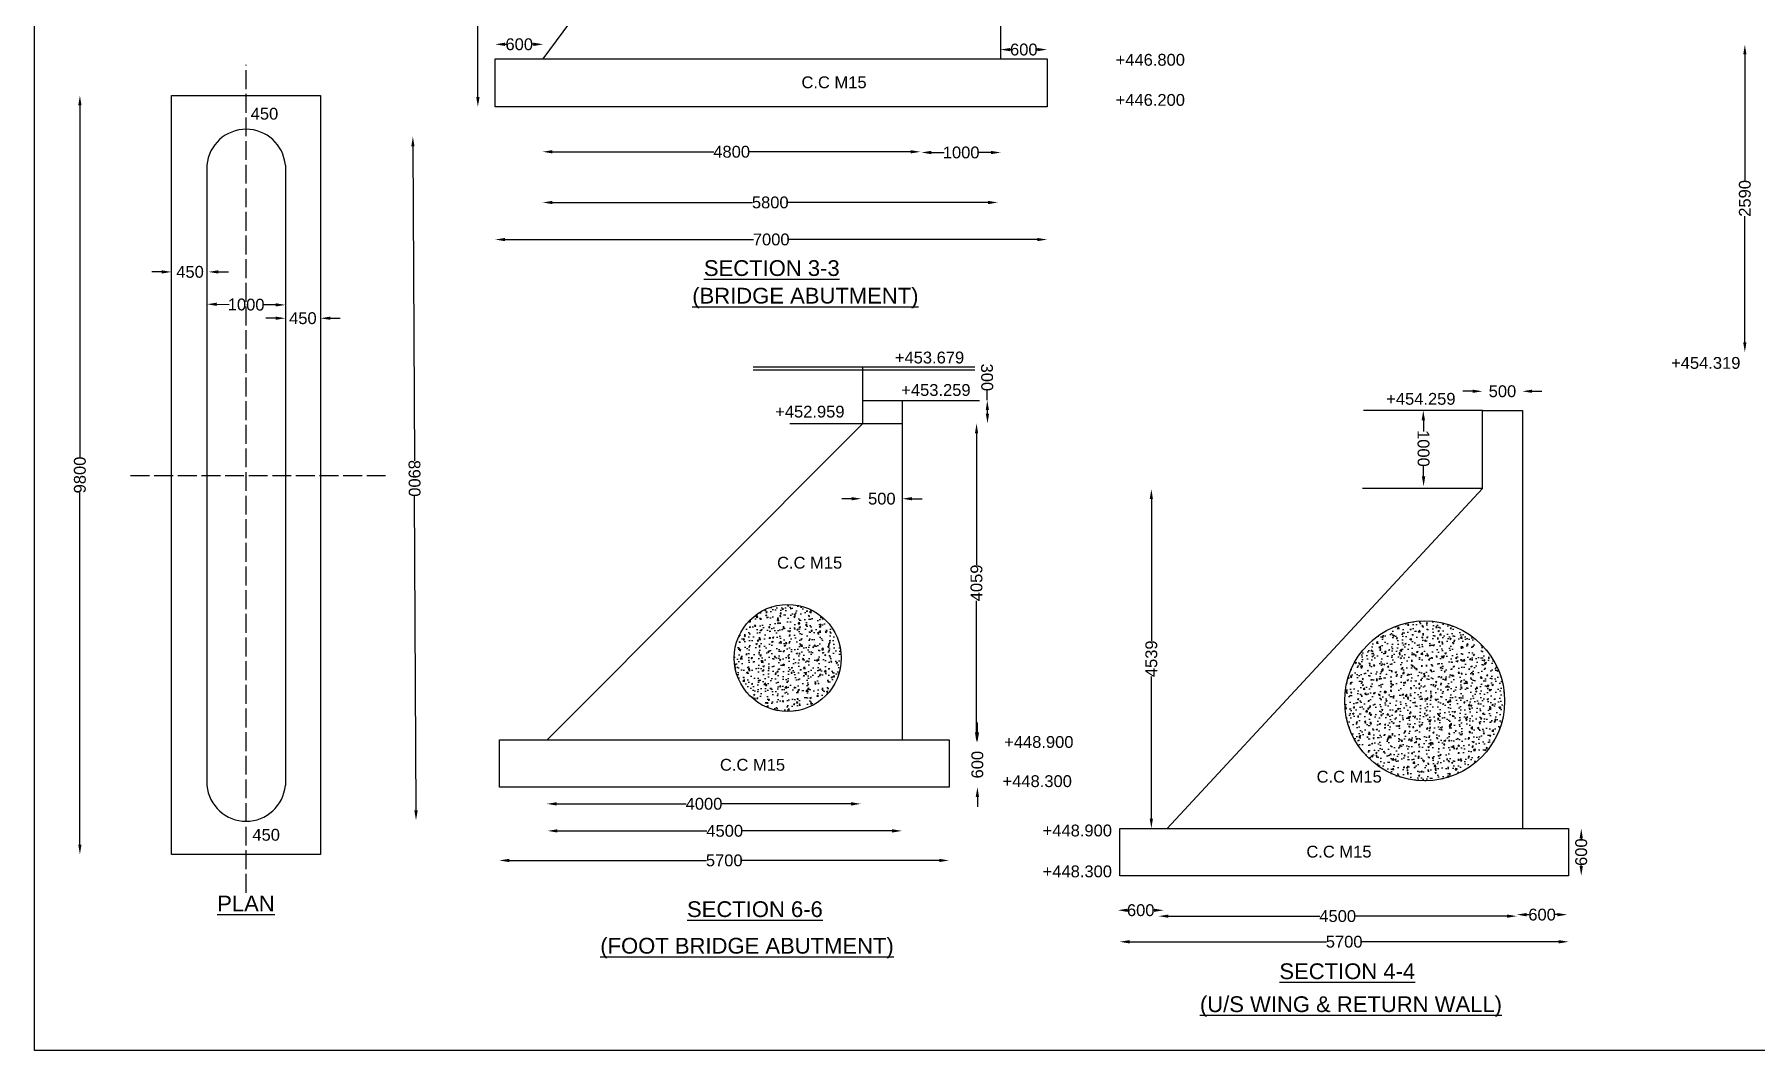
# Model space of a CAD drawing. Header units: millimetres. Extents: x 486 to 39860, y 1728 to 27070.
# Drawn here: x 486 to 22343, y 1728 to 14621 of the extents above; entities that cross this region are included whole.
import ezdxf

# ---------------------------------------------------------------- set-up
doc = ezdxf.new("R2010")
doc.units = ezdxf.units.MM
doc.header["$MEASUREMENT"] = 0
doc.linetypes.add('ACAD_ISO02W100', pattern=[15, 12, -3])
for name, color, linetype in [('DIMENSION', 7, 'Continuous'), ('DRAWING', 7, 'Continuous'), ('TEXT', 7, 'Continuous')]:
    doc.layers.add(name, color=color, linetype=linetype)
doc.styles.get("Standard").update_dxf_attribs({"font": 'arial.ttf'})
doc.dimstyles.get("Standard").update_dxf_attribs({"dimtxt": 150, "dimasz": 125, "dimexe": 0.18, "dimexo": 0.0625, "dimgap": 0.09, "dimtad": 0, "dimdec": 0, "dimzin": 0, "dimdsep": 46, "dimtxsty": 'Standard', "dimcen": 0.09, "dimse1": 1, "dimse2": 1, "dimadec": 0, "dimazin": 0, "dimtfac": 1, "dimtdec": 0, "dimtofl": 0, "dimtmove": 0, "dimatfit": 3, "dimfxl": 1, "dimtolj": 1, "dimtzin": 0, "dimarcsym": 0})
pattern_1 = [(50, (0, 0), (179.315, -15.688), [18.75, -206.25]), (355, (0, 0), (-34.6878, 188.048), [15, -165]), (100.4514, (14.94, -1.3), (144.6273, 172.3599), [15.935, -175.2855]), (46.1842, (0, 50), (266.8103, -41.3798), [28.125, -309.375]), (96.6356, (22.23, 46.55), (233.6657, 243.5295), [23.9026, -262.9282]), (351.1842, (0, 50), (233.6655, 243.5297), [22.5, -247.5]), (21, (25, 37.5), (149.2268, -100.6547), [18.75, -206.25]), (326, (25, 37.5), (60.8288, 181.2875), [15, -165]), (71.4514, (37.44, 29.11), (210.0557, 80.6326), [15.935, -175.2855]), (37.5, (0, 0), (3.03996, 83.22346), [0, -163, 0, -167.5, 0, -165.625]), (7.5, (0, 0), (65.7674, 98.60293), [0, -95.5, 0, -159.25, 0, -63.125]), (327.5, (-55.75, 0), (133.4556, -5.63872), [0, -62.5, 0, -195, 0, -258.75]), (317.5, (-80.75, 0), (145.79654, 25.02625), [0, -81.25, 0, -129.5, 0, -183.75])]

# ---------------------------------------------------------------- blocks, each defined once
blk = doc.blocks.new('*D30')
at = {"layer": 'Defpoints', "color": 0, "transparency": 16777216}
for p in [(6334, 13702), (13339, 13702), (13339, 12019)]:
    blk.add_point(p, dxfattribs=at)
at = {"layer": 'DIMENSION', "color": 0, "lineweight": -2, "transparency": 16777216}
for p, q in [((6459, 12019), (9614, 12019)), ((13214, 12019), (10060, 12019))]:
    blk.add_line(p, q, dxfattribs=at)
at = {"layer": 'DIMENSION', "color": 0, "transparency": 16777216}
for points in [[(6459, 12039), (6459, 11998), (6334, 12019)], [(13214, 12039), (13214, 11998), (13339, 12019)]]:
    blk.add_solid(points, dxfattribs=at)
at = {"layer": 'DIMENSION', "color": 0, "transparency": 16777216, "insert": (9837, 12019), "char_height": 150, "attachment_point": 5}
blk.add_mtext('\\A1;7000', dxfattribs=at)
blk = doc.blocks.new('*D31')
at = {"layer": 'Defpoints', "color": 0, "transparency": 16777216}
for p in [(6936, 12528), (12714, 12528), (12714, 12489)]:
    blk.add_point(p, dxfattribs=at)
at = {"layer": 'DIMENSION', "color": 0, "lineweight": -2, "transparency": 16777216}
for p, q in [((7061, 12489), (9601, 12489)), ((12589, 12489), (10049, 12489))]:
    blk.add_line(p, q, dxfattribs=at)
at = {"layer": 'DIMENSION', "color": 0, "transparency": 16777216}
for points in [[(7061, 12510), (7061, 12468), (6936, 12489)], [(12589, 12510), (12589, 12468), (12714, 12489)]]:
    blk.add_solid(points, dxfattribs=at)
at = {"layer": 'DIMENSION', "color": 0, "transparency": 16777216, "insert": (9825, 12489), "char_height": 150, "attachment_point": 5}
blk.add_mtext('\\A1;5800', dxfattribs=at)
blk = doc.blocks.new('*D32')
at = {"layer": 'Defpoints', "color": 0, "transparency": 16777216}
for p in [(6936, 13123), (11733, 13132), (11733, 13123)]:
    blk.add_point(p, dxfattribs=at)
at = {"layer": 'DIMENSION', "color": 0, "lineweight": -2, "transparency": 16777216}
for p, q in [((7061, 13132), (9108, 13132)), ((11608, 13132), (9562, 13132))]:
    blk.add_line(p, q, dxfattribs=at)
at = {"layer": 'DIMENSION', "color": 0, "transparency": 16777216}
for points in [[(7061, 13153), (7061, 13112), (6936, 13132)], [(11608, 13153), (11608, 13112), (11733, 13132)]]:
    blk.add_solid(points, dxfattribs=at)
at = {"layer": 'DIMENSION', "color": 0, "transparency": 16777216, "insert": (9335, 13132), "char_height": 150, "attachment_point": 5}
blk.add_mtext('\\A1;4800', dxfattribs=at)
blk = doc.blocks.new('*D33')
at = {"layer": 'Defpoints', "color": 0, "transparency": 16777216}
for p in [(12752, 13123), (11743, 13094), (12752, 13094)]:
    blk.add_point(p, dxfattribs=at)
at = {"layer": 'DIMENSION', "color": 0, "lineweight": -2, "transparency": 16777216}
for p, q in [((11868, 13123), (12031, 13123)), ((12627, 13123), (12464, 13123))]:
    blk.add_line(p, q, dxfattribs=at)
at = {"layer": 'DIMENSION', "color": 0, "transparency": 16777216}
for points in [[(11868, 13144), (11868, 13102), (11743, 13123)], [(12627, 13144), (12627, 13102), (12752, 13123)]]:
    blk.add_solid(points, dxfattribs=at)
at = {"layer": 'DIMENSION', "color": 0, "transparency": 16777216, "insert": (12248, 13123), "char_height": 150, "attachment_point": 5}
blk.add_mtext('\\A1;1000', dxfattribs=at)
blk = doc.blocks.new('*D34')
at = {"layer": 'Defpoints', "color": 0, "transparency": 16777216}
for p in [(13339, 14429), (12746, 14311), (13339, 14311)]:
    blk.add_point(p, dxfattribs=at)
at = {"layer": 'DIMENSION', "color": 0, "lineweight": -2, "transparency": 16777216}
for p, q in [((12871, 14429), (12877, 14429)), ((13214, 14429), (13209, 14429))]:
    blk.add_line(p, q, dxfattribs=at)
at = {"layer": 'DIMENSION', "color": 0, "transparency": 16777216}
for points in [[(12871, 14450), (12871, 14408), (12746, 14429)], [(13214, 14450), (13214, 14408), (13339, 14429)]]:
    blk.add_solid(points, dxfattribs=at)
at = {"layer": 'DIMENSION', "color": 0, "transparency": 16777216, "insert": (13043, 14429), "char_height": 150, "attachment_point": 5}
blk.add_mtext('\\A1;600', dxfattribs=at)
blk = doc.blocks.new('*D35')
at = {"layer": 'Defpoints', "color": 0, "transparency": 16777216}
for p in [(6944, 14496), (6334, 14311), (6944, 14311)]:
    blk.add_point(p, dxfattribs=at)
at = {"layer": 'DIMENSION', "color": 0, "lineweight": -2, "transparency": 16777216}
for p, q in [((6459, 14496), (6473, 14496)), ((6819, 14496), (6805, 14496))]:
    blk.add_line(p, q, dxfattribs=at)
at = {"layer": 'DIMENSION', "color": 0, "transparency": 16777216}
for points in [[(6459, 14517), (6459, 14475), (6334, 14496)], [(6819, 14517), (6819, 14475), (6944, 14496)]]:
    blk.add_solid(points, dxfattribs=at)
at = {"layer": 'DIMENSION', "color": 0, "transparency": 16777216, "insert": (6639, 14496), "char_height": 150, "attachment_point": 5}
blk.add_mtext('\\A1;600', dxfattribs=at)
blk = doc.blocks.new('*D36')
at = {"layer": 'Defpoints', "color": 0, "transparency": 16777216}
for p in [(6114, 21744), (6334, 21744), (6334, 13702)]:
    blk.add_point(p, dxfattribs=at)
at = {"layer": 'DIMENSION', "color": 0, "lineweight": -2, "transparency": 16777216}
for p, q in [((6114, 21619), (6114, 17948)), ((6114, 13827), (6114, 17499))]:
    blk.add_line(p, q, dxfattribs=at)
at = {"layer": 'DIMENSION', "color": 0, "transparency": 16777216}
for points in [[(6093, 21619), (6135, 21619), (6114, 21744)], [(6093, 13827), (6135, 13827), (6114, 13702)]]:
    blk.add_solid(points, dxfattribs=at)
at = {"layer": 'DIMENSION', "color": 0, "transparency": 16777216, "insert": (6114, 17723), "char_height": 150, "attachment_point": 5, "rotation": 90}
blk.add_mtext('\\A1;8059', dxfattribs=at)
blk = doc.blocks.new('*D41')
at = {"layer": 'Defpoints', "color": 0, "transparency": 16777216}
for p in [(2224, 13847), (1063, 4215), (2224, 4215)]:
    blk.add_point(p, dxfattribs=at)
at = {"layer": 'DIMENSION', "color": 0, "lineweight": -2, "transparency": 16777216}
for p, q in [((1063, 13722), (1063, 9255)), ((1063, 4340), (1063, 8807))]:
    blk.add_line(p, q, dxfattribs=at)
at = {"layer": 'DIMENSION', "color": 0, "transparency": 16777216}
for points in [[(1042, 13722), (1083, 13722), (1063, 13847)], [(1042, 4340), (1083, 4340), (1063, 4215)]]:
    blk.add_solid(points, dxfattribs=at)
at = {"layer": 'DIMENSION', "color": 0, "transparency": 16777216, "insert": (1063, 9031), "char_height": 150, "attachment_point": 5, "rotation": 90}
blk.add_mtext('\\A1;9800', dxfattribs=at)
blk = doc.blocks.new('*D42')
at = {"layer": 'Defpoints', "color": 0, "transparency": 16777216}
for p in [(3173, 13316), (3214, 4639), (5329, 4649)]:
    blk.add_point(p, dxfattribs=at)
at = {"layer": 'DIMENSION', "color": 0, "lineweight": -2, "transparency": 16777216}
for p, q in [((5289, 13201), (5308, 9212)), ((5329, 4774), (5310, 8764))]:
    blk.add_line(p, q, dxfattribs=at)
at = {"layer": 'DIMENSION', "color": 0, "transparency": 16777216}
for points in [[(5310, 13201), (5269, 13201), (5289, 13326)], [(5350, 4774), (5308, 4774), (5329, 4649)]]:
    blk.add_solid(points, dxfattribs=at)
at = {"layer": 'DIMENSION', "color": 0, "transparency": 16777216, "insert": (5309, 8988), "char_height": 150, "attachment_point": 5, "rotation": 270.2675}
blk.add_mtext('\\A1;8900', dxfattribs=at)
blk = doc.blocks.new('*D43')
at = {"layer": 'Defpoints', "color": 0, "transparency": 16777216}
for p in [(2697, 11608), (2224, 11579), (2697, 11579)]:
    blk.add_point(p, dxfattribs=at)
at = {"layer": 'DIMENSION', "color": 0, "lineweight": -2, "transparency": 16777216}
for p, q in [((2099, 11608), (1974, 11608)), ((2822, 11608), (2947, 11608))]:
    blk.add_line(p, q, dxfattribs=at)
at = {"layer": 'DIMENSION', "color": 0, "transparency": 16777216}
for points in [[(2099, 11629), (2099, 11587), (2224, 11608)], [(2822, 11629), (2822, 11587), (2697, 11608)]]:
    blk.add_solid(points, dxfattribs=at)
at = {"layer": 'DIMENSION', "color": 0, "transparency": 16777216, "insert": (2461, 11608), "char_height": 150, "attachment_point": 5}
blk.add_mtext('\\A1;450', dxfattribs=at)
blk = doc.blocks.new('*D44')
at = {"layer": 'Defpoints', "color": 0, "transparency": 16777216}
for p in [(2675, 11159), (3671, 11189), (3671, 11149)]:
    blk.add_point(p, dxfattribs=at)
at = {"layer": 'DIMENSION', "color": 0, "lineweight": -2, "transparency": 16777216}
for p, q in [((2801, 11197), (2957, 11196)), ((3546, 11190), (3390, 11191))]:
    blk.add_line(p, q, dxfattribs=at)
at = {"layer": 'DIMENSION', "color": 0, "transparency": 16777216}
for points in [[(2801, 11218), (2800, 11176), (2676, 11198)], [(3546, 11211), (3546, 11169), (3671, 11189)]]:
    blk.add_solid(points, dxfattribs=at)
at = {"layer": 'DIMENSION', "color": 0, "transparency": 16777216, "insert": (3173, 11193), "char_height": 150, "attachment_point": 5, "rotation": 359.4291}
blk.add_mtext('\\A1;1000', dxfattribs=at)
blk = doc.blocks.new('*D45')
at = {"layer": 'Defpoints', "color": 0, "transparency": 16777216}
for p in [(3671, 11020), (4116, 11020), (4116, 11020)]:
    blk.add_point(p, dxfattribs=at)
at = {"layer": 'DIMENSION', "color": 0, "lineweight": -2, "transparency": 16777216}
for p, q in [((3546, 11020), (3421, 11020)), ((4241, 11020), (4366, 11020))]:
    blk.add_line(p, q, dxfattribs=at)
at = {"layer": 'DIMENSION', "color": 0, "transparency": 16777216}
for points in [[(3546, 11041), (3546, 11000), (3671, 11020)], [(4241, 11041), (4241, 11000), (4116, 11020)]]:
    blk.add_solid(points, dxfattribs=at)
at = {"layer": 'DIMENSION', "color": 0, "transparency": 16777216, "insert": (3893, 11020), "char_height": 150, "attachment_point": 5}
blk.add_mtext('\\A1;450', dxfattribs=at)
blk = doc.blocks.new('*D46')
at = {"layer": 'Defpoints', "color": 0, "transparency": 16777216}
for p in [(6387, 5070), (12094, 5070), (12094, 4140)]:
    blk.add_point(p, dxfattribs=at)
at = {"layer": 'DIMENSION', "color": 0, "lineweight": -2, "transparency": 16777216}
for p, q in [((6512, 4140), (9017, 4140)), ((11969, 4140), (9464, 4140))]:
    blk.add_line(p, q, dxfattribs=at)
at = {"layer": 'DIMENSION', "color": 0, "transparency": 16777216}
for points in [[(6512, 4161), (6512, 4119), (6387, 4140)], [(11969, 4161), (11969, 4119), (12094, 4140)]]:
    blk.add_solid(points, dxfattribs=at)
at = {"layer": 'DIMENSION', "color": 0, "transparency": 16777216, "insert": (9241, 4140), "char_height": 150, "attachment_point": 5}
blk.add_mtext('\\A1;5700', dxfattribs=at)
blk = doc.blocks.new('*D47')
at = {"layer": 'Defpoints', "color": 0, "transparency": 16777216}
for p in [(6999, 5070), (11496, 5070), (11496, 4515)]:
    blk.add_point(p, dxfattribs=at)
at = {"layer": 'DIMENSION', "color": 0, "lineweight": -2, "transparency": 16777216}
for p, q in [((7124, 4515), (9020, 4515)), ((11371, 4515), (9474, 4515))]:
    blk.add_line(p, q, dxfattribs=at)
at = {"layer": 'DIMENSION', "color": 0, "transparency": 16777216}
for points in [[(7124, 4536), (7124, 4494), (6999, 4515)], [(11371, 4536), (11371, 4494), (11496, 4515)]]:
    blk.add_solid(points, dxfattribs=at)
at = {"layer": 'DIMENSION', "color": 0, "transparency": 16777216, "insert": (9247, 4515), "char_height": 150, "attachment_point": 5}
blk.add_mtext('\\A1;4500', dxfattribs=at)
blk = doc.blocks.new('*D48')
at = {"layer": 'Defpoints', "color": 0, "transparency": 16777216}
for p in [(6991, 5070), (10976, 5070), (10976, 4858)]:
    blk.add_point(p, dxfattribs=at)
at = {"layer": 'DIMENSION', "color": 0, "lineweight": -2, "transparency": 16777216}
for p, q in [((7116, 4858), (8757, 4858)), ((10851, 4858), (9210, 4858))]:
    blk.add_line(p, q, dxfattribs=at)
at = {"layer": 'DIMENSION', "color": 0, "transparency": 16777216}
for points in [[(7116, 4879), (7116, 4837), (6991, 4858)], [(10851, 4879), (10851, 4837), (10976, 4858)]]:
    blk.add_solid(points, dxfattribs=at)
at = {"layer": 'DIMENSION', "color": 0, "transparency": 16777216, "insert": (8984, 4858), "char_height": 150, "attachment_point": 5}
blk.add_mtext('\\A1;4000', dxfattribs=at)
blk = doc.blocks.new('*D49')
at = {"layer": 'Defpoints', "color": 0, "transparency": 16777216}
for p in [(12094, 5640), (12454, 5640), (12094, 5070)]:
    blk.add_point(p, dxfattribs=at)
at = {"layer": 'DIMENSION', "color": 0, "lineweight": -2, "transparency": 16777216}
for p, q in [((12454, 5765), (12454, 5890)), ((12454, 4945), (12454, 4820))]:
    blk.add_line(p, q, dxfattribs=at)
at = {"layer": 'DIMENSION', "color": 0, "transparency": 16777216}
for points in [[(12433, 5765), (12475, 5765), (12454, 5640)], [(12433, 4945), (12475, 4945), (12454, 5070)]]:
    blk.add_solid(points, dxfattribs=at)
at = {"layer": 'DIMENSION', "color": 0, "transparency": 16777216, "insert": (12454, 5355), "char_height": 150, "attachment_point": 5, "rotation": 90}
blk.add_mtext('\\A1;600', dxfattribs=at)
blk = doc.blocks.new('*D50')
at = {"layer": 'Defpoints', "color": 0, "transparency": 16777216}
for p in [(12443, 9684), (12454, 9684), (12454, 5640)]:
    blk.add_point(p, dxfattribs=at)
at = {"layer": 'DIMENSION', "color": 0, "lineweight": -2, "transparency": 16777216}
for p, q in [((12443, 9559), (12443, 7889)), ((12443, 5765), (12443, 7435))]:
    blk.add_line(p, q, dxfattribs=at)
at = {"layer": 'DIMENSION', "color": 0, "transparency": 16777216}
for points in [[(12423, 9559), (12464, 9559), (12443, 9684)], [(12423, 5765), (12464, 5765), (12443, 5640)]]:
    blk.add_solid(points, dxfattribs=at)
at = {"layer": 'DIMENSION', "color": 0, "transparency": 16777216, "insert": (12443, 7662), "char_height": 150, "attachment_point": 5, "rotation": 90}
blk.add_mtext('\\A1;4059', dxfattribs=at)
blk = doc.blocks.new('*D51')
at = {"layer": 'Defpoints', "color": 0, "transparency": 16777216}
for p in [(10982, 8760), (11501, 8760), (11501, 8730)]:
    blk.add_point(p, dxfattribs=at)
at = {"layer": 'DIMENSION', "color": 0, "lineweight": -2, "transparency": 16777216}
for p, q in [((10857, 8730), (10732, 8730)), ((11626, 8730), (11751, 8730))]:
    blk.add_line(p, q, dxfattribs=at)
at = {"layer": 'DIMENSION', "color": 0, "transparency": 16777216}
for points in [[(10857, 8751), (10857, 8709), (10982, 8730)], [(11626, 8751), (11626, 8709), (11501, 8730)]]:
    blk.add_solid(points, dxfattribs=at)
at = {"layer": 'DIMENSION', "color": 0, "transparency": 16777216, "insert": (11241, 8730), "char_height": 150, "attachment_point": 5}
blk.add_mtext('\\A1;500', dxfattribs=at)
blk = doc.blocks.new('*D52')
at = {"layer": 'Defpoints', "color": 0, "transparency": 16777216}
for p in [(12440, 9978), (12579, 9979), (12443, 9684)]:
    blk.add_point(p, dxfattribs=at)
at = {"layer": 'DIMENSION', "color": 0, "lineweight": -2, "transparency": 16777216}
for p, q in [((12579, 9979), (12578, 10104)), ((12581, 9811), (12581, 9854))]:
    blk.add_line(p, q, dxfattribs=at)
at = {"layer": 'DIMENSION', "color": 0, "transparency": 16777216}
for points in [[(12601, 9854), (12560, 9854), (12579, 9979)], [(12602, 9811), (12560, 9811), (12583, 9686)]]:
    blk.add_solid(points, dxfattribs=at)
at = {"layer": 'DIMENSION', "color": 0, "transparency": 16777216, "insert": (12576, 10270), "char_height": 150, "attachment_point": 5, "rotation": 270.6756}
blk.add_mtext('\\A1;300', dxfattribs=at)
blk = doc.blocks.new('*D53')
at = {"layer": 'Defpoints', "color": 0, "transparency": 16777216}
for p in [(14260, 3945), (19958, 3945), (19958, 3108)]:
    blk.add_point(p, dxfattribs=at)
at = {"layer": 'DIMENSION', "color": 0, "lineweight": -2, "transparency": 16777216}
for p, q in [((14385, 3108), (16885, 3108)), ((19833, 3108), (17333, 3108))]:
    blk.add_line(p, q, dxfattribs=at)
at = {"layer": 'DIMENSION', "color": 0, "transparency": 16777216}
for points in [[(14385, 3129), (14385, 3087), (14260, 3108)], [(19833, 3129), (19833, 3087), (19958, 3108)]]:
    blk.add_solid(points, dxfattribs=at)
at = {"layer": 'DIMENSION', "color": 0, "transparency": 16777216, "insert": (17109, 3108), "char_height": 150, "attachment_point": 5}
blk.add_mtext('\\A1;5700', dxfattribs=at)
blk = doc.blocks.new('*D54')
at = {"layer": 'Defpoints', "color": 0, "transparency": 16777216}
for p in [(14820, 3508), (14235, 3452), (14820, 3452)]:
    blk.add_point(p, dxfattribs=at)
at = {"layer": 'DIMENSION', "color": 0, "lineweight": -2, "transparency": 16777216}
for p, q in [((14360, 3508), (14362, 3508)), ((14695, 3508), (14693, 3508))]:
    blk.add_line(p, q, dxfattribs=at)
at = {"layer": 'DIMENSION', "color": 0, "transparency": 16777216}
for points in [[(14360, 3528), (14360, 3487), (14235, 3508)], [(14695, 3528), (14695, 3487), (14820, 3508)]]:
    blk.add_solid(points, dxfattribs=at)
at = {"layer": 'DIMENSION', "color": 0, "transparency": 16777216, "insert": (14527, 3508), "char_height": 150, "attachment_point": 5}
blk.add_mtext('\\A1;600', dxfattribs=at)
blk = doc.blocks.new('*D55')
at = {"layer": 'Defpoints', "color": 0, "transparency": 16777216}
for p in [(14754, 3496), (19300, 3496), (19300, 3433)]:
    blk.add_point(p, dxfattribs=at)
at = {"layer": 'DIMENSION', "color": 0, "lineweight": -2, "transparency": 16777216}
for p, q in [((14879, 3433), (16800, 3433)), ((19175, 3433), (17254, 3433))]:
    blk.add_line(p, q, dxfattribs=at)
at = {"layer": 'DIMENSION', "color": 0, "transparency": 16777216}
for points in [[(14879, 3454), (14879, 3412), (14754, 3433)], [(19175, 3454), (19175, 3412), (19300, 3433)]]:
    blk.add_solid(points, dxfattribs=at)
at = {"layer": 'DIMENSION', "color": 0, "transparency": 16777216, "insert": (17027, 3433), "char_height": 150, "attachment_point": 5}
blk.add_mtext('\\A1;4500', dxfattribs=at)
blk = doc.blocks.new('*D56')
at = {"layer": 'Defpoints', "color": 0, "transparency": 16777216}
for p in [(19300, 3433), (19941, 3452), (19941, 3433)]:
    blk.add_point(p, dxfattribs=at)
at = {"layer": 'DIMENSION', "color": 0, "lineweight": -2, "transparency": 16777216}
for p, q in [((19425, 3452), (19455, 3452)), ((19816, 3452), (19787, 3452))]:
    blk.add_line(p, q, dxfattribs=at)
at = {"layer": 'DIMENSION', "color": 0, "transparency": 16777216}
for points in [[(19425, 3473), (19425, 3431), (19300, 3452)], [(19816, 3473), (19816, 3431), (19941, 3452)]]:
    blk.add_solid(points, dxfattribs=at)
at = {"layer": 'DIMENSION', "color": 0, "transparency": 16777216, "insert": (19621, 3452), "char_height": 150, "attachment_point": 5}
blk.add_mtext('\\A1;600', dxfattribs=at)
blk = doc.blocks.new('*D57')
at = {"layer": 'Defpoints', "color": 0, "transparency": 16777216}
for p in [(19958, 4545), (20118, 4545), (19958, 3945)]:
    blk.add_point(p, dxfattribs=at)
at = {"layer": 'DIMENSION', "color": 0, "lineweight": -2, "transparency": 16777216}
for p, q in [((20118, 4420), (20118, 4411)), ((20118, 4070), (20118, 4079))]:
    blk.add_line(p, q, dxfattribs=at)
at = {"layer": 'DIMENSION', "color": 0, "transparency": 16777216}
for points in [[(20097, 4420), (20139, 4420), (20118, 4545)], [(20097, 4070), (20139, 4070), (20118, 3945)]]:
    blk.add_solid(points, dxfattribs=at)
at = {"layer": 'DIMENSION', "color": 0, "transparency": 16777216, "insert": (20118, 4245), "char_height": 150, "attachment_point": 5, "rotation": 90}
blk.add_mtext('\\A1;600', dxfattribs=at)
blk = doc.blocks.new('*D58')
at = {"layer": 'Defpoints', "color": 0, "transparency": 16777216}
for p in [(14612, 8852), (14662, 8852), (14612, 4545)]:
    blk.add_point(p, dxfattribs=at)
at = {"layer": 'DIMENSION', "color": 0, "lineweight": -2, "transparency": 16777216}
for p, q in [((14662, 8727), (14662, 6926)), ((14662, 4670), (14662, 6472))]:
    blk.add_line(p, q, dxfattribs=at)
at = {"layer": 'DIMENSION', "color": 0, "transparency": 16777216}
for points in [[(14641, 8727), (14682, 8727), (14662, 8852)], [(14641, 4670), (14682, 4670), (14662, 4545)]]:
    blk.add_solid(points, dxfattribs=at)
at = {"layer": 'DIMENSION', "color": 0, "transparency": 16777216, "insert": (14662, 6699), "char_height": 150, "attachment_point": 5, "rotation": 90}
blk.add_mtext('\\A1;4539', dxfattribs=at)
blk = doc.blocks.new('*D59')
at = {"layer": 'Defpoints', "color": 0, "transparency": 16777216}
for p in [(18110, 9850), (18113, 9850), (18114, 8887)]:
    blk.add_point(p, dxfattribs=at)
at = {"layer": 'DIMENSION', "color": 0, "lineweight": -2, "transparency": 16777216}
for p, q in [((18114, 9725), (18115, 9585)), ((18117, 9012), (18116, 9152))]:
    blk.add_line(p, q, dxfattribs=at)
at = {"layer": 'DIMENSION', "color": 0, "transparency": 16777216}
for points in [[(18135, 9725), (18093, 9725), (18113, 9850)], [(18138, 9012), (18096, 9012), (18117, 8887)]]:
    blk.add_solid(points, dxfattribs=at)
at = {"layer": 'DIMENSION', "color": 0, "transparency": 16777216, "insert": (18115, 9368), "char_height": 150, "attachment_point": 5, "rotation": 270.2357}
blk.add_mtext('\\A1;1000', dxfattribs=at)
blk = doc.blocks.new('*D60')
at = {"layer": 'Defpoints', "color": 0, "transparency": 16777216}
for p in [(19370, 10093), (18865, 9850), (19370, 9850)]:
    blk.add_point(p, dxfattribs=at)
at = {"layer": 'DIMENSION', "color": 0, "lineweight": -2, "transparency": 16777216}
for p, q in [((18740, 10093), (18615, 10093)), ((19495, 10093), (19620, 10093))]:
    blk.add_line(p, q, dxfattribs=at)
at = {"layer": 'DIMENSION', "color": 0, "transparency": 16777216}
for points in [[(18740, 10114), (18740, 10073), (18865, 10093)], [(19495, 10114), (19495, 10073), (19370, 10093)]]:
    blk.add_solid(points, dxfattribs=at)
at = {"layer": 'DIMENSION', "color": 0, "transparency": 16777216, "insert": (19118, 10093), "char_height": 150, "attachment_point": 5}
blk.add_mtext('\\A1;500', dxfattribs=at)
blk = doc.blocks.new('*D69')
at = {"layer": 'Defpoints', "color": 0, "transparency": 16777216}
for p in [(22195, 14492), (22195, 10590), (22195, 10590)]:
    blk.add_point(p, dxfattribs=at)
at = {"layer": 'DIMENSION', "color": 0, "lineweight": -2, "transparency": 16777216}
for p, q in [((22195, 14367), (22195, 12766)), ((22195, 10715), (22195, 12316))]:
    blk.add_line(p, q, dxfattribs=at)
at = {"layer": 'DIMENSION', "color": 0, "transparency": 16777216}
for points in [[(22174, 14367), (22215, 14367), (22195, 14492)], [(22174, 10715), (22215, 10715), (22195, 10590)]]:
    blk.add_solid(points, dxfattribs=at)
at = {"layer": 'DIMENSION', "color": 0, "transparency": 16777216, "insert": (22195, 12541), "char_height": 150, "attachment_point": 5, "rotation": 90}
blk.add_mtext('\\A1;2590', dxfattribs=at)

msp = doc.modelspace()

# ---------------------------------------------------------------- hatches: boundary and pattern name
at = {"layer": 'DRAWING'}
h = msp.add_hatch(dxfattribs=at)
h.set_pattern_fill('AR-CONC', color=256, scale=25, style=0)
h.set_pattern_definition(pattern_1)
h.paths.add_polyline_path([(9367.7, 6709, 1), (10726.2, 6709, 1)])
h = msp.add_hatch(dxfattribs=at)
h.set_pattern_fill('AR-CONC', color=256, scale=25, style=0)
h.set_pattern_definition(pattern_1)
h.paths.add_polyline_path([(17115.4, 6164.2, 1), (19145.9, 6164.2, 1)])

# ---------------------------------------------------------------- linework, layer by layer
msp.add_lwpolyline([(39856.8, 1727.7), (486, 1727.7), (486, 27070.3), (39856.8, 27070.3)], close=True)
for points in [[(6944.2, 14311.4), (11746.4, 20794.1), (12746.3, 20794.1), (12746.3, 14311.4)], [(2675.1, 12962.5), (2675.1, 5092.8)], [(3670.6, 12962.5), (3670.6, 5092.8)], [(9609.8, 10403.9), (12421.2, 10403.9)], [(9609.8, 10365.1), (12421.2, 10365.1)], [(11001.8, 9977.6), (11001.8, 10403.9)], [(6995.2, 5671.5), (11001.8, 9683.3), (11001.8, 9977.6), (11501.2, 9977.6)], [(11501.2, 9977.6), (11501.2, 5671.5)], [(11501.2, 9977.6), (12479.5, 9977.6)], [(14861.1, 4545.4), (18864.6, 8857.7), (18864.6, 9849.8), (19370.5, 9849.8), (19370.5, 4545.4)], [(18864.6, 9849.8), (17355.9, 9849.8)], [(11501.2, 9678.7), (10073.9, 9678.7)], [(18864.6, 8857.7), (17341.4, 8857.7)]]:
    msp.add_lwpolyline(points, dxfattribs=at)
at = {"layer": 'DRAWING', "linetype": 'ACAD_ISO02W100', "ltscale": 20}
for points in [[(3173, 3728.5), (3173, 14235.1)], [(1705.4, 9026.6), (4939.5, 9026.6)]]:
    msp.add_lwpolyline(points, dxfattribs=at)
at = {"layer": 'DRAWING'}
for points in [[(6334.3, 14311.4), (13339.4, 14311.4), (13339.4, 13702.2), (6334.3, 13702.2)], [(2224.3, 13846.8), (4115.9, 13846.8), (4115.9, 4214.5), (2224.3, 4214.5)], [(6387.5, 5671.5), (12093.7, 5671.5), (12093.7, 5069.9), (6387.5, 5069.9)], [(14260.2, 4545.4), (19957.7, 4545.4), (19957.7, 3945.5), (14260.2, 3945.5)]]:
    msp.add_lwpolyline(points, close=True, dxfattribs=at)
for centre, radius in [((10046.9, 6709), 679.3), ((18130.7, 6164.2), 1015.2)]:
    msp.add_circle(centre, radius, dxfattribs=at)
for centre, start, end in [((3172.9, 12918.1), 5.10074, 174.89926), ((3172.9, 5137.2), 185.10074, 354.89926)]:
    msp.add_arc(centre, 499.7, start, end, dxfattribs=at)

# ---------------------------------------------------------------- texts
at = {"layer": 'TEXT'}
for s, height, p in [('+446.800', 150, (14208.6, 14224.7)), ('C.C M15', 150, (10221, 13939.1)), ('+446.200', 150, (14208.6, 13715.7)), ('450', 150, (3230.7, 13540.5)), ('%%USECTION 3-3', 200, (8982.7, 11556.6)), ('%%U(BRIDGE ABUTMENT)', 200, (8835.2, 11206.6)), ('+453.679', 150, (11406.5, 10446.7)), ('+454.319', 150, (21258.7, 10378.3)), ('+453.259', 150, (11487.8, 10034.7)), ('+454.259', 150, (17642.8, 9922.4)), ('+452.959', 150, (9887.7, 9760)), ('C.C M15', 150, (9911.3, 7843)), ('+448.900', 150, (12793.8, 5568.3)), ('C.C M15', 150, (9186.5, 5278.9)), ('C.C M15', 150, (16759.6, 5127.6)), ('+448.300', 150, (12773.5, 5071.2)), ('+448.900', 150, (13282.4, 4445.1)), ('450', 150, (3252.3, 4390.4)), ('C.C M15', 150, (16629.8, 4176.7)), ('+448.300', 150, (13282.4, 3926.2)), ('%%UPLAN', 200, (2805.6, 3493.5)), ('%%USECTION 6-6', 200, (8768.4, 3421.8)), ('%%U(FOOT BRIDGE ABUTMENT)', 200, (7667.7, 2957.6)), ('%%USECTION 4-4', 200, (16286.8, 2634)), ('%%U(U/S WING & RETURN WALL)', 200, (15278.3, 2215.9))]:
    msp.add_text(s, height=height, dxfattribs=at).set_placement(p)

# ---------------------------------------------------------------- dimensions: what is measured, and where the dimension line sits
at = {"layer": 'DIMENSION'}
for p1, p2, distance, text, picture, middle in [((6334.3, 13702.2), (6334.3, 21744.1), 220.1, '8059', '*D36', (6114.2, 17723.2)), ((6334.3, 14311.4), (6944.2, 14311.4), 184.6, '600', '*D35', (6639.3, 14496)), ((12746.3, 14311.4), (13339.4, 14311.4), 117.4, '600', '*D34', (13042.9, 14428.8)), ((22194.6, 14492.1), (22194.6, 10589.8), 0, '2590', '*D69', (22194.6, 12540.9)), ((2224.3, 13846.8), (2224.3, 4214.5), -1161.8, '9800', '*D41', (1062.6, 9030.7)), ((6334.3, 13702.2), (13339.4, 13702.2), -1683.7, '7000', '*D30', (9836.9, 12018.6)), ((3173, 13316.4), (3213.5, 4639.2), 2115.8, '8900', '*D42', (5309.1, 8987.7)), ((6936.3, 13122.9), (11733.3, 13122.9), 9.6, '4800', '*D32', (9334.8, 13132.5)), ((11742.9, 13094.1), (12752.3, 13094.1), 28.8, '1000', '*D33', (12247.6, 13122.9)), ((6936.3, 12527.5), (12713.9, 12527.5), -38.4, '5800', '*D31', (9825.1, 12489.1)), ((2224.3, 11578.7), (2697.3, 11578.7), 29.5, '450', '*D43', (2460.8, 11608.3)), ((2675.1, 11159.3), (3670.6, 11149.4), 39.1, '1000', '*D44', (3173.3, 11193.5)), ((3670.6, 11020.5), (4115.9, 11020.5), 0, '450', '*D45', (3893.3, 11020.5)), ((12443.5, 9684.3), (12440, 9977.6), -139.1, '300', '*D52', (12575.6, 10269.7)), ((18864.6, 9849.8), (19370.5, 9849.8), 243.6, '500', '*D60', (19117.5, 10093.4)), ((18114.2, 8887.2), (18110.2, 9849.8), -3.2, '1000', '*D59', (18115.4, 9368.5)), ((12454, 5639.9), (12454, 9684.3), 10.6, '4059', '*D50', (12443.5, 7662.1)), ((10981.6, 8759.9), (11501.2, 8759.9), -30.2, '500', '*D51', (11241.4, 8729.7)), ((14612.4, 4545.4), (14612.4, 8852.2), -49.2, '4539', '*D58', (14661.6, 6698.8)), ((12093.7, 5069.9), (12093.7, 5639.9), -360.3, '600', '*D49', (12454, 5354.9)), ((6387.5, 5069.9), (12093.7, 5069.9), -930, '5700', '*D46', (9240.6, 4140)), ((6990.8, 5069.9), (10976.4, 5069.9), -211.9, '4000', '*D48', (8983.6, 4858)), ((6998.8, 5069.9), (11495.6, 5069.9), -555, '4500', '*D47', (9247.2, 4515)), ((14260.2, 3945.5), (19957.7, 3945.5), -837.2, '5700', '*D53', (17109, 3108.3)), ((14234.7, 3451.8), (14820.2, 3451.8), 55.7, '600', '*D54', (14527.4, 3507.5)), ((14753.9, 3496.5), (19300.1, 3496.5), -63.2, '4500', '*D55', (17027, 3433.2)), ((19300.1, 3433.2), (19941.4, 3433.2), 18.6, '600', '*D56', (19620.7, 3451.8))]:
    dim = msp.add_aligned_dim(p1=p1, p2=p2, distance=distance, text=text, dimstyle='Standard', dxfattribs=at)
    dim.commit()
    dim.dimension.update_dxf_attribs({"geometry": picture, "text_midpoint": middle})
dim = msp.add_aligned_dim(p1=(19957.7, 3945.5), p2=(19957.7, 4545.4), distance=-160.2, dimstyle='Standard', dxfattribs=at)
dim.commit()
dim.dimension.update_dxf_attribs({"geometry": '*D57', "text_midpoint": (20118, 4245.4)})

doc.saveas('drawing.dxf')
